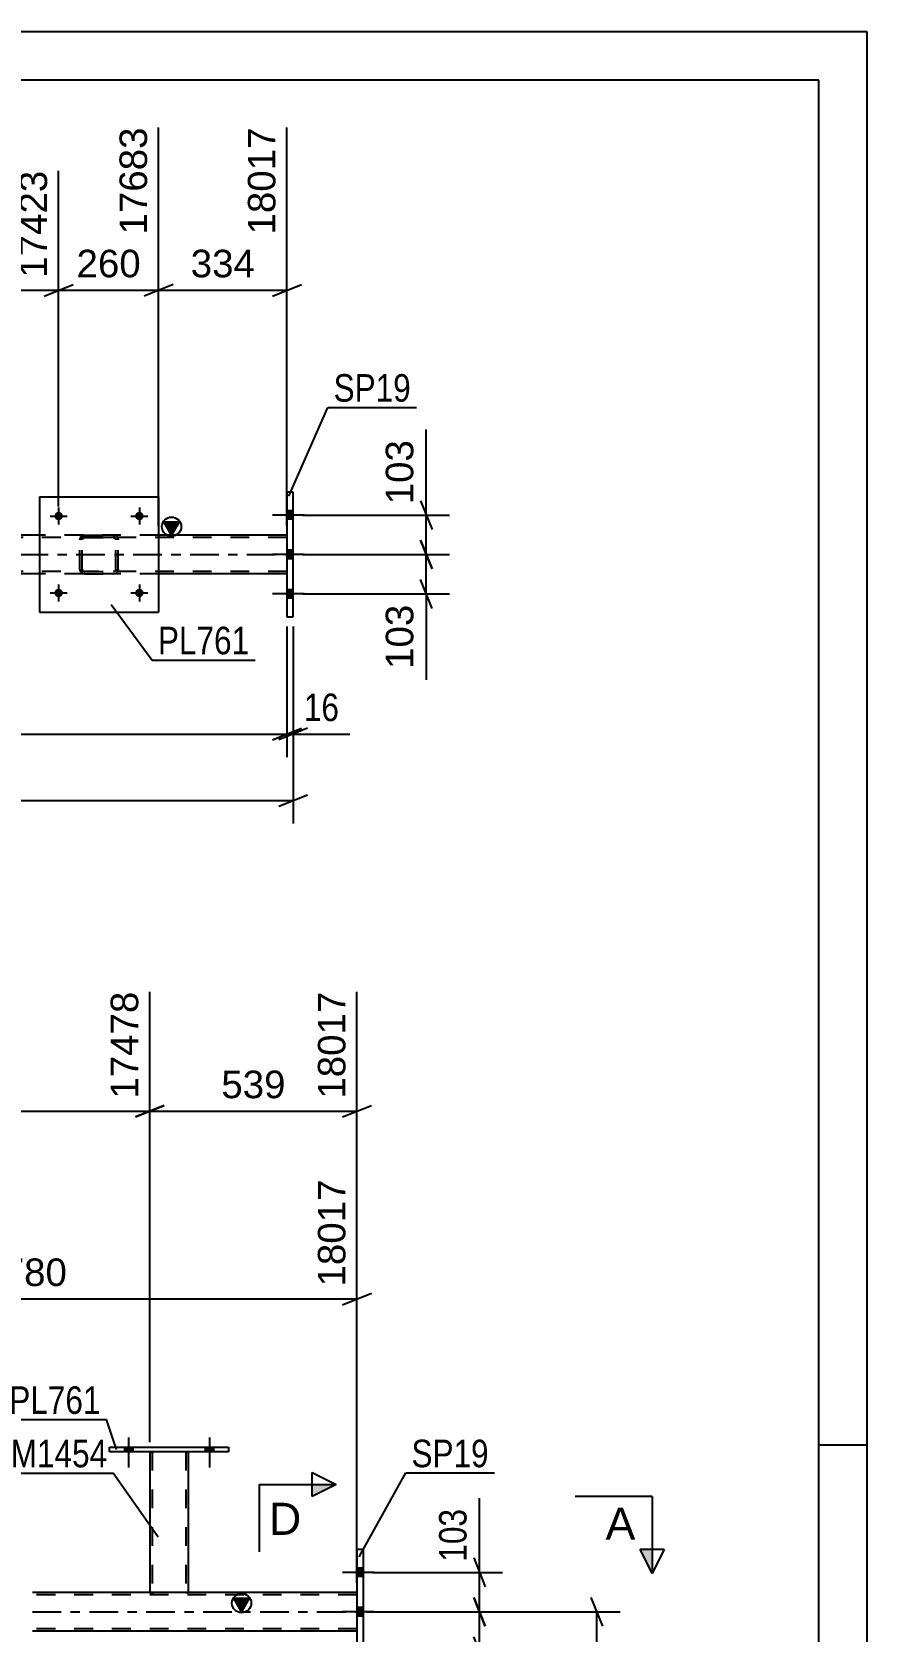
# Model space of a CAD drawing. Header units: millimetres. Extents: x 0 to 841, y 0 to 594.
# Drawn here: x 754.2 to 841, y 427.6 to 594 of the extents above; entities that cross this region are included whole.
import ezdxf

# ---------------------------------------------------------------- set-up
doc = ezdxf.new("R2010")
doc.units = ezdxf.units.MM
doc.linetypes.add('DXK_LINE_DOT2', pattern=[3.9198, 1.9599, -1.9599])
doc.linetypes.add('DXK_LINE_DOT3', pattern=[5.9187, 2.979, -0.9799, 0.9799, -0.9799])
doc.styles.add('Arial', font='ARIAL.TTF', dxfattribs={"height": 0.2})
doc.styles.add('Arial Narrow', font='ARIALN.TTF', dxfattribs={"height": 0.2})

# ---------------------------------------------------------------- blocks, each defined once
blk = doc.blocks.new('Unknown-717034467-1133')
at = {"color": 5, "linetype": 'Continuous'}
for p, q in [((841, 594), (0, 594)), ((841, 0), (841, 594)), ((836, 589), (5, 589)), ((836, 5), (836, 589)), ((841, 447), (836, 447))]:
    blk.add_line(p, q, dxfattribs=at)
blk = doc.blocks.new('Bolt-717034467-5640 - 5637')
at = {"linetype": 'Continuous'}
for points in [[(781.31, 543.3), (781.31, 544.18), (780.67, 544.18), (780.67, 543.3)], [(781.31, 543.3), (781.31, 544.18), (780.67, 544.18), (780.67, 543.3)], [(781.31, 543.3), (781.31, 544.18), (780.67, 544.18), (780.67, 543.3)], [(781.31, 539.2), (781.31, 540.08), (780.67, 540.08), (780.67, 539.2)], [(781.31, 539.2), (781.31, 540.08), (780.67, 540.08), (780.67, 539.2)], [(781.31, 535.1), (781.31, 535.98), (780.67, 535.98), (780.67, 535.1)], [(781.31, 535.1), (781.31, 535.98), (780.67, 535.98), (780.67, 535.1)], [(781.31, 535.1), (781.31, 535.98), (780.67, 535.98), (780.67, 535.1)]]:
    blk.add_hatch(color=1, dxfattribs=at).paths.add_polyline_path(points)
at = {"color": 1, "linetype": 'Continuous'}
for p, q in [((781.31, 544.18), (780.67, 544.18)), ((781.31, 544.18), (780.67, 544.18)), ((781.31, 544.18), (780.67, 544.18)), ((782.47, 543.74), (779.15, 543.74)), ((782.47, 543.74), (779.15, 543.74)), ((782.47, 543.74), (779.15, 543.74)), ((781.31, 543.3), (780.67, 543.3)), ((781.31, 543.3), (780.67, 543.3)), ((781.31, 543.3), (780.67, 543.3)), ((782.47, 539.64), (779.15, 539.64)), ((782.47, 539.64), (779.15, 539.64)), ((781.31, 540.08), (780.67, 540.08)), ((781.31, 540.08), (780.67, 540.08)), ((781.31, 539.2), (780.67, 539.2)), ((781.31, 539.2), (780.67, 539.2)), ((781.31, 535.98), (780.67, 535.98)), ((781.31, 535.98), (780.67, 535.98)), ((781.31, 535.98), (780.67, 535.98)), ((782.47, 535.54), (779.15, 535.54)), ((782.47, 535.54), (779.15, 535.54)), ((782.47, 535.54), (779.15, 535.54)), ((781.31, 535.1), (780.67, 535.1)), ((781.31, 535.1), (780.67, 535.1)), ((781.31, 535.1), (780.67, 535.1))]:
    blk.add_line(p, q, dxfattribs=at)
blk = doc.blocks.new('Part-717034467-5661 - 5637')
at = {"linetype": 'Continuous'}
blk.add_hatch(color=2, dxfattribs=at).paths.add_polyline_path([(768.67, 541.64), (767.87, 543.04), (769.47, 543.04)])
at = {"color": 2, "linetype": 'Continuous'}
for p, q in [((768.67, 541.64), (767.87, 543.04)), ((767.87, 543.04), (769.47, 543.04)), ((769.47, 543.04), (768.67, 541.64)), ((754.92, 541.64), (746.92, 541.64)), ((780.67, 541.64), (767.32, 541.64)), ((754.92, 537.64), (746.92, 537.64)), ((780.67, 537.64), (767.32, 537.64))]:
    blk.add_line(p, q, dxfattribs=at)
at = {"color": 7, "linetype": 'DXK_LINE_DOT2'}
for p, q in [((780.67, 541.4), (746.92, 541.4)), ((767.32, 541.64), (754.92, 541.64)), ((780.67, 541.64), (780.67, 537.64)), ((780.67, 537.88), (746.92, 537.88)), ((767.32, 537.64), (754.92, 537.64))]:
    blk.add_line(p, q, dxfattribs=at)
at = {"color": 7, "linetype": 'DXK_LINE_DOT3'}
blk.add_line((746.92, 539.64), (780.67, 539.64), dxfattribs=at)
at = {"color": 2, "linetype": 'Continuous'}
blk.add_circle((768.67, 542.54), 1, dxfattribs=at)
blk = doc.blocks.new('Part-717034467-5865 - 5637')
at = {"color": 2, "linetype": 'Continuous'}
for p, q in [((781.31, 546.14), (780.67, 546.14)), ((780.67, 546.14), (780.67, 533.14)), ((781.31, 533.14), (781.31, 546.14)), ((780.67, 533.14), (781.31, 533.14))]:
    blk.add_line(p, q, dxfattribs=at)
blk = doc.blocks.new('Part-717034467-5951 - 5637')
at = {"color": 7, "linetype": 'DXK_LINE_DOT2'}
for p, q in [((759.12, 541.16), (759.15, 541.34)), ((759.15, 541.34), (759.12, 541.16)), ((759.12, 538.12), (759.12, 541.16)), ((759.36, 541.16), (759.37, 541.25)), ((759.37, 541.25), (759.36, 541.16)), ((759.36, 538.12), (759.36, 541.16)), ((759.37, 541.25), (759.43, 541.33)), ((759.43, 541.33), (759.37, 541.25)), ((759.41, 541.6), (759.6, 541.64)), ((759.6, 541.64), (759.41, 541.6)), ((759.43, 541.33), (759.5, 541.38)), ((759.5, 541.38), (759.43, 541.33)), ((759.5, 541.38), (759.6, 541.4)), ((759.6, 541.4), (759.5, 541.38)), ((759.6, 541.64), (762.64, 541.64)), ((759.6, 541.64), (759.6, 541.64)), ((759.6, 541.64), (762.64, 541.64)), ((759.6, 541.4), (762.64, 541.4)), ((759.6, 541.4), (759.6, 541.4)), ((762.64, 541.4), (759.6, 541.4)), ((762.64, 541.64), (762.64, 541.64)), ((762.64, 541.64), (762.82, 541.6)), ((762.82, 541.6), (762.64, 541.64)), ((762.64, 541.4), (762.64, 541.4)), ((762.64, 541.4), (762.73, 541.38)), ((762.73, 541.38), (762.64, 541.4)), ((762.73, 541.38), (762.8, 541.33)), ((762.8, 541.33), (762.73, 541.38)), ((762.8, 541.33), (762.86, 541.25)), ((762.86, 541.25), (762.8, 541.33)), ((762.86, 541.25), (762.88, 541.16)), ((762.88, 541.16), (762.86, 541.25)), ((762.88, 538.12), (762.88, 541.16)), ((763.08, 541.34), (763.12, 541.16)), ((763.12, 541.16), (763.08, 541.34)), ((763.12, 538.12), (763.12, 541.16)), ((759.15, 537.93), (759.12, 538.12)), ((759.12, 538.12), (759.15, 537.93)), ((759.37, 538.02), (759.36, 538.12)), ((759.36, 538.12), (759.37, 538.03)), ((759.37, 538.03), (759.43, 537.95)), ((759.43, 537.95), (759.37, 538.02)), ((759.6, 537.64), (759.41, 537.67)), ((759.41, 537.67), (759.6, 537.64)), ((759.5, 537.89), (759.43, 537.95)), ((759.43, 537.95), (759.5, 537.9)), ((759.5, 537.9), (759.6, 537.88)), ((759.6, 537.88), (759.5, 537.89)), ((759.6, 537.88), (762.64, 537.88)), ((759.6, 537.88), (759.6, 537.88)), ((759.6, 537.88), (762.64, 537.88)), ((759.6, 537.64), (762.64, 537.64)), ((759.6, 537.64), (759.6, 537.64)), ((759.6, 537.64), (762.64, 537.64)), ((762.64, 537.88), (762.73, 537.9)), ((762.73, 537.89), (762.64, 537.88)), ((762.64, 537.88), (762.64, 537.88)), ((762.82, 537.67), (762.64, 537.64)), ((762.64, 537.64), (762.82, 537.67)), ((762.64, 537.64), (762.64, 537.64)), ((762.8, 537.95), (762.73, 537.89)), ((762.73, 537.9), (762.8, 537.95)), ((762.8, 537.95), (762.86, 538.03)), ((762.86, 538.02), (762.8, 537.95)), ((762.88, 538.12), (762.86, 538.02)), ((762.86, 538.03), (762.88, 538.12)), ((763.12, 538.12), (763.08, 537.93)), ((763.08, 537.93), (763.12, 538.12))]:
    blk.add_line(p, q, dxfattribs=at)
at = {"color": 7, "linetype": 'DXK_LINE_DOT3'}
blk.add_line((761.12, 539.64), (761.12, 539.64), dxfattribs=at)
at = {"color": 7, "linetype": 'DXK_LINE_DOT2'}
for centre, start, end in [((759.6, 541.16), 112.5, 157.5), ((759.6, 541.16), 112.5, 157.5), ((762.64, 541.16), 22.5, 67.5), ((762.64, 541.16), 22.5, 67.5), ((759.6, 538.12), 202.5, 247.5), ((759.6, 538.12), 202.5, 247.5), ((762.64, 538.12), 292.5, 337.5), ((762.64, 538.12), 292.5, 337.5)]:
    blk.add_arc(centre, 0.48, start, end, dxfattribs=at)
blk = doc.blocks.new('Part-717034467-5956 - 5637')
at = {"color": 2, "linetype": 'Continuous'}
for p, q in [((754.92, 545.64), (754.92, 533.64)), ((754.92, 545.64), (767.32, 545.64)), ((767.32, 545.64), (767.32, 533.64)), ((754.92, 533.64), (767.32, 533.64))]:
    blk.add_line(p, q, dxfattribs=at)
blk = doc.blocks.new('Bolt-717034467-5957 - 5637')
at = {"linetype": 'Continuous'}
for points in [[(757.36, 535.64, -1), (756.48, 535.64, -1)], [(765.76, 535.64, -1), (764.88, 535.64, -1)]]:
    blk.add_hatch(color=1, dxfattribs=at).paths.add_polyline_path(points)
at = {"color": 1, "linetype": 'Continuous'}
for p, q in [((756.92, 536.52), (756.92, 534.76)), ((765.32, 536.52), (765.32, 534.76)), ((756.04, 535.64), (757.8, 535.64)), ((764.44, 535.64), (766.2, 535.64))]:
    blk.add_line(p, q, dxfattribs=at)
blk = doc.blocks.new('Bolt-717034467-5958 - 5637')
at = {"linetype": 'Continuous'}
for points in [[(757.36, 543.64, -1), (756.48, 543.64, -1)], [(765.76, 543.64, -1), (764.88, 543.64, -1)]]:
    blk.add_hatch(color=1, dxfattribs=at).paths.add_polyline_path(points)
at = {"color": 1, "linetype": 'Continuous'}
for p, q in [((756.92, 544.52), (756.92, 542.76)), ((765.32, 544.52), (765.32, 542.76)), ((756.04, 543.64), (757.8, 543.64)), ((764.44, 543.64), (766.2, 543.64))]:
    blk.add_line(p, q, dxfattribs=at)
blk = doc.blocks.new('Bolt-717034467-3808 - 3663')
at = {"linetype": 'Continuous'}
for points in [[(787.95, 434.19), (787.95, 433.31), (788.59, 433.31), (788.59, 434.19)], [(787.95, 434.19), (787.95, 433.31), (788.59, 433.31), (788.59, 434.19)], [(787.95, 434.19), (787.95, 433.31), (788.59, 433.31), (788.59, 434.19)], [(787.95, 430.09), (787.95, 429.21), (788.59, 429.21), (788.59, 430.09)], [(787.95, 430.09), (787.95, 429.21), (788.59, 429.21), (788.59, 430.09)], [(787.95, 425.99), (787.95, 425.11), (788.59, 425.11), (788.59, 425.99)], [(787.95, 425.99), (787.95, 425.11), (788.59, 425.11), (788.59, 425.99)], [(787.95, 425.99), (787.95, 425.11), (788.59, 425.11), (788.59, 425.99)]]:
    blk.add_hatch(color=1, dxfattribs=at).paths.add_polyline_path(points)
at = {"color": 1, "linetype": 'Continuous'}
for p, q in [((788.59, 434.19), (787.95, 434.19)), ((788.59, 434.19), (787.95, 434.19)), ((788.59, 434.19), (787.95, 434.19)), ((789.75, 433.75), (786.43, 433.75)), ((789.75, 433.75), (786.43, 433.75)), ((789.75, 433.75), (786.43, 433.75)), ((788.59, 433.31), (787.95, 433.31)), ((788.59, 433.31), (787.95, 433.31)), ((788.59, 433.31), (787.95, 433.31)), ((789.75, 429.65), (786.43, 429.65)), ((789.75, 429.65), (786.43, 429.65)), ((788.59, 430.09), (787.95, 430.09)), ((788.59, 430.09), (787.95, 430.09)), ((788.59, 429.21), (787.95, 429.21)), ((788.59, 429.21), (787.95, 429.21)), ((788.59, 425.99), (787.95, 425.99)), ((788.59, 425.99), (787.95, 425.99)), ((788.59, 425.99), (787.95, 425.99)), ((789.75, 425.55), (786.43, 425.55)), ((789.75, 425.55), (786.43, 425.55)), ((789.75, 425.55), (786.43, 425.55)), ((788.59, 425.11), (787.95, 425.11)), ((788.59, 425.11), (787.95, 425.11)), ((788.59, 425.11), (787.95, 425.11))]:
    blk.add_line(p, q, dxfattribs=at)
blk = doc.blocks.new('Part-717034467-3950 - 3663')
at = {"color": 2, "linetype": 'Continuous'}
for p, q in [((787.95, 436.15), (787.95, 423.15)), ((787.95, 436.15), (788.59, 436.15)), ((788.59, 436.15), (788.59, 423.15)), ((787.95, 423.15), (788.59, 423.15))]:
    blk.add_line(p, q, dxfattribs=at)
blk = doc.blocks.new('Bolt-717034467-4220 - 3663')
at = {"linetype": 'Continuous'}
for points in [[(763.76, 446.29), (764.64, 446.29), (764.64, 446.77), (763.76, 446.77)], [(772.16, 446.29), (773.04, 446.29), (773.04, 446.77), (772.16, 446.77)]]:
    blk.add_hatch(color=1, dxfattribs=at).paths.add_polyline_path(points)
at = {"color": 1, "linetype": 'Continuous'}
for p, q in [((764.2, 447.77), (764.2, 444.65)), ((772.6, 447.77), (772.6, 444.65)), ((763.76, 446.77), (763.76, 446.29)), ((764.64, 446.77), (764.64, 446.29)), ((772.16, 446.77), (772.16, 446.29)), ((773.04, 446.77), (773.04, 446.29))]:
    blk.add_line(p, q, dxfattribs=at)
blk = doc.blocks.new('Part-717034467-3956 - 3663')
at = {"linetype": 'Continuous'}
blk.add_hatch(color=2, dxfattribs=at).paths.add_polyline_path([(775.95, 429.65), (775.15, 431.05), (776.75, 431.05)])
at = {"color": 2, "linetype": 'Continuous'}
for p, q in [((766.4, 431.65), (754.2, 431.65)), ((787.95, 431.65), (770.4, 431.65)), ((775.95, 429.65), (775.15, 431.05)), ((775.15, 431.05), (776.75, 431.05)), ((776.75, 431.05), (775.95, 429.65)), ((787.95, 427.65), (754.2, 427.65))]:
    blk.add_line(p, q, dxfattribs=at)
at = {"color": 7, "linetype": 'DXK_LINE_DOT2'}
for p, q in [((787.95, 431.65), (754.2, 431.65)), ((787.95, 431.41), (754.2, 431.41)), ((770.4, 431.65), (766.4, 431.65)), ((787.95, 431.65), (787.95, 427.65)), ((787.95, 427.89), (754.2, 427.89))]:
    blk.add_line(p, q, dxfattribs=at)
at = {"color": 7, "linetype": 'DXK_LINE_DOT3'}
blk.add_line((754.2, 429.65), (787.95, 429.65), dxfattribs=at)
at = {"color": 2, "linetype": 'Continuous'}
blk.add_circle((775.95, 430.55), 1, dxfattribs=at)
blk = doc.blocks.new('Part-717034467-4213 - 3663')
at = {"color": 7, "linetype": 'DXK_LINE_DOT2'}
for p, q in [((766.4, 446.3), (766.4, 446.3)), ((766.4, 446.3), (766.4, 446.29)), ((766.4, 446.29), (766.4, 446.3)), ((766.44, 446.3), (766.4, 446.3)), ((766.4, 446.3), (766.44, 446.3)), ((766.54, 446.3), (766.44, 446.3)), ((766.44, 446.3), (766.54, 446.3)), ((766.66, 446.3), (766.54, 446.3)), ((766.54, 446.3), (766.7, 446.3)), ((766.64, 446.3), (766.64, 446.3)), ((766.64, 446.3), (766.64, 431.65)), ((766.66, 446.3), (766.64, 446.3)), ((766.64, 446.3), (766.66, 446.3)), ((770.1, 446.3), (766.66, 446.3)), ((766.71, 446.3), (766.66, 446.3)), ((766.66, 446.3), (766.71, 446.3)), ((770.1, 446.3), (766.7, 446.3)), ((770.01, 446.3), (766.71, 446.3)), ((766.71, 446.3), (766.79, 446.3)), ((770.09, 446.3), (766.79, 446.3)), ((770.09, 446.3), (770.01, 446.3)), ((770.14, 446.3), (770.09, 446.3)), ((770.09, 446.3), (770.14, 446.3)), ((770.1, 446.3), (770.26, 446.3)), ((770.26, 446.3), (770.1, 446.3)), ((770.16, 446.3), (770.14, 446.3)), ((770.14, 446.3), (770.16, 446.3)), ((770.16, 446.3), (770.16, 446.3)), ((770.16, 446.3), (770.16, 431.65)), ((770.26, 446.3), (770.36, 446.3)), ((770.36, 446.3), (770.26, 446.3)), ((770.36, 446.3), (770.4, 446.3)), ((770.4, 446.3), (770.36, 446.3)), ((770.4, 446.3), (770.4, 446.3)), ((770.4, 446.3), (770.4, 446.29)), ((770.4, 446.29), (770.4, 446.3)), ((766.4, 431.65), (766.44, 431.65)), ((766.44, 431.65), (766.54, 431.65)), ((766.54, 431.65), (766.7, 431.65)), ((766.66, 431.65), (766.64, 431.65)), ((766.64, 431.65), (766.66, 431.65)), ((766.71, 431.65), (766.66, 431.65)), ((766.66, 431.65), (766.7, 431.65)), ((770.1, 431.65), (766.7, 431.65)), ((766.7, 431.65), (766.71, 431.65)), ((770.01, 431.65), (766.71, 431.65)), ((766.71, 431.65), (766.79, 431.65)), ((770.14, 431.65), (766.79, 431.65)), ((770.09, 431.65), (770.01, 431.65)), ((770.14, 431.65), (770.09, 431.65)), ((770.1, 431.65), (770.26, 431.65)), ((770.16, 431.65), (770.14, 431.65)), ((770.14, 431.65), (770.16, 431.65)), ((770.26, 431.65), (770.36, 431.65)), ((770.36, 431.65), (770.4, 431.65))]:
    blk.add_line(p, q, dxfattribs=at)
at = {"color": 2, "linetype": 'Continuous'}
for p, q in [((766.4, 446.29), (766.4, 431.65)), ((770.4, 446.29), (770.4, 431.65)), ((766.44, 431.65), (766.4, 431.65)), ((766.54, 431.65), (766.44, 431.65)), ((766.7, 431.65), (766.54, 431.65)), ((770.1, 431.65), (766.7, 431.65)), ((770.26, 431.65), (770.1, 431.65)), ((770.36, 431.65), (770.26, 431.65)), ((770.4, 431.65), (770.36, 431.65))]:
    blk.add_line(p, q, dxfattribs=at)
blk = doc.blocks.new('Part-717034467-4218 - 3663')
at = {"color": 2, "linetype": 'Continuous'}
for p, q in [((762.2, 446.29), (762.2, 446.77)), ((762.2, 446.77), (774.6, 446.77)), ((774.6, 446.29), (762.2, 446.29)), ((774.6, 446.77), (774.6, 446.29))]:
    blk.add_line(p, q, dxfattribs=at)
blk = doc.blocks.new('Bolt-717034467-4219 - 3663')
at = {"linetype": 'Continuous'}
for points in [[(763.76, 446.29), (764.64, 446.29), (764.64, 446.77), (763.76, 446.77)], [(772.16, 446.29), (773.04, 446.29), (773.04, 446.77), (772.16, 446.77)]]:
    blk.add_hatch(color=1, dxfattribs=at).paths.add_polyline_path(points)
at = {"color": 1, "linetype": 'Continuous'}
for p, q in [((764.2, 447.77), (764.2, 444.65)), ((772.6, 447.77), (772.6, 444.65)), ((763.76, 446.77), (763.76, 446.29)), ((764.64, 446.77), (764.64, 446.29)), ((772.16, 446.77), (772.16, 446.29)), ((773.04, 446.77), (773.04, 446.29))]:
    blk.add_line(p, q, dxfattribs=at)
blk = doc.blocks.new('StraightDimension-717034467-9779 - 5637')
at = {"color": 7, "linetype": 'Continuous'}
for p, q in [((780.67, 532.14), (780.67, 518.56)), ((71.5, 520.96), (780.67, 520.96)), ((779.17, 520.36), (782.17, 521.56))]:
    blk.add_line(p, q, dxfattribs=at)
blk = doc.blocks.new('StraightDimension-717034467-20723 - 5637')
at = {"color": 7, "linetype": 'Continuous'}
for p, q in [((738.82, 542.64), (738.82, 584.05)), ((756.92, 544.64), (756.92, 579.55)), ((740.32, 567.73), (737.32, 566.53)), ((755.42, 566.53), (758.42, 567.73)), ((738.82, 567.13), (756.92, 567.13))]:
    blk.add_line(p, q, dxfattribs=at)
at = {"color": 0}
blk.add_wipeout([(751.8, 567.88), (751.8, 572.08), (743.93, 572.08), (743.93, 567.88)], dxfattribs=at)
at = {"color": 3, "style": 'Arial'}
blk.add_text('740', height=2.865, dxfattribs=at).set_placement((744.53, 568.48))
at = {"color": 0, "linetype": 'Continuous'}
blk.add_wipeout([(756.32, 580.15), (752.12, 580.15), (752.12, 567.83), (756.32, 567.83)], dxfattribs=at)
at = {"color": 3, "linetype": 'Continuous', "style": 'Arial'}
blk.add_text('17423', height=2.865, rotation=90.0002, dxfattribs=at).set_placement((755.72, 568.43))
blk = doc.blocks.new('StraightDimension-717034467-20721 - 5637')
at = {"color": 7, "linetype": 'Continuous'}
for p, q in [((767.32, 542.64), (767.32, 584.05)), ((780.67, 542.64), (780.67, 584.05)), ((768.82, 567.73), (765.82, 566.53)), ((779.17, 566.53), (782.17, 567.73)), ((767.32, 567.13), (780.67, 567.13))]:
    blk.add_line(p, q, dxfattribs=at)
at = {"color": 0}
blk.add_wipeout([(777.93, 567.88), (777.93, 572.08), (770.06, 572.08), (770.06, 567.88)], dxfattribs=at)
at = {"color": 3, "style": 'Arial'}
blk.add_text('334', height=2.865, dxfattribs=at).set_placement((770.66, 568.48))
at = {"color": 0, "linetype": 'Continuous'}
blk.add_wipeout([(780.07, 584.65), (775.87, 584.65), (775.87, 572.33), (780.07, 572.33)], dxfattribs=at)
at = {"color": 3, "linetype": 'Continuous', "style": 'Arial'}
blk.add_text('18017', height=2.865, rotation=90.0002, dxfattribs=at).set_placement((779.47, 572.93))
blk = doc.blocks.new('StraightDimension-717034467-6046 - 5637')
at = {"color": 7, "linetype": 'Continuous'}
for p, q in [((781.31, 532.14), (781.31, 511.65)), ((70.86, 514.05), (781.31, 514.05)), ((779.81, 513.45), (782.81, 514.65))]:
    blk.add_line(p, q, dxfattribs=at)
blk = doc.blocks.new('StraightDimension-717034467-6754 - 5637')
at = {"color": 7, "linetype": 'Continuous'}
for p, q in [((794.56, 541.14), (795.76, 538.14)), ((782.31, 539.64), (797.56, 539.64)), ((795.16, 535.54), (795.16, 539.64)), ((795.76, 534.04), (794.56, 537.04)), ((782.31, 535.54), (797.56, 535.54))]:
    blk.add_line(p, q, dxfattribs=at)
at = {"color": 0}
blk.add_wipeout([(794.41, 535.01), (790.21, 535.01), (790.21, 527.14), (794.41, 527.14)], dxfattribs=at)
at = {"color": 7, "linetype": 'Continuous'}
blk.add_line((795.16, 535.54), (795.16, 526.62), dxfattribs=at)
blk.add_line((795.16, 535.54), (795.16, 526.62), dxfattribs=at)
at = {"color": 3, "style": 'Arial'}
blk.add_text('103', height=2.865, rotation=90.0002, dxfattribs=at).set_placement((793.81, 527.74))
blk = doc.blocks.new('StraightDimension-717034467-6764 - 5637')
at = {"color": 7, "linetype": 'Continuous'}
for p, q in [((794.56, 545.24), (795.76, 542.24)), ((782.31, 543.74), (797.56, 543.74)), ((795.16, 539.64), (795.16, 543.74)), ((795.76, 538.14), (794.56, 541.14)), ((782.31, 539.64), (797.56, 539.64))]:
    blk.add_line(p, q, dxfattribs=at)
at = {"color": 0}
blk.add_wipeout([(794.41, 552.13), (790.21, 552.13), (790.21, 544.26), (794.41, 544.26)], dxfattribs=at)
at = {"color": 7, "linetype": 'Continuous'}
blk.add_line((795.16, 543.74), (795.16, 552.66), dxfattribs=at)
blk.add_line((795.16, 543.74), (795.16, 552.66), dxfattribs=at)
at = {"color": 3, "style": 'Arial'}
blk.add_text('103', height=2.865, rotation=90.0002, dxfattribs=at).set_placement((793.81, 544.86))
blk = doc.blocks.new('StraightDimension-717034467-9778 - 5637')
at = {"color": 7, "linetype": 'Continuous'}
for p, q in [((780.67, 532.14), (780.67, 518.56)), ((781.31, 532.14), (781.31, 518.56)), ((779.17, 520.36), (782.17, 521.56)), ((782.81, 521.56), (779.81, 520.36)), ((780.67, 520.96), (781.31, 520.96))]:
    blk.add_line(p, q, dxfattribs=at)
at = {"color": 0}
blk.add_wipeout([(786.69, 521.71), (786.69, 525.91), (781.83, 525.91), (781.83, 521.71)], dxfattribs=at)
at = {"color": 7, "linetype": 'Continuous'}
blk.add_line((781.31, 520.96), (787.21, 520.96), dxfattribs=at)
blk.add_line((781.31, 520.96), (787.21, 520.96), dxfattribs=at)
at = {"color": 3, "style": 'Arial Narrow'}
blk.add_text('16', height=2.863, dxfattribs=at).set_placement((782.43, 522.31))
blk = doc.blocks.new('StraightDimension-717034467-20722 - 5637')
at = {"color": 7, "linetype": 'Continuous'}
for p, q in [((767.32, 542.64), (767.32, 584.05)), ((756.92, 544.64), (756.92, 579.55)), ((755.42, 566.53), (758.42, 567.73)), ((768.82, 567.73), (765.82, 566.53)), ((756.92, 567.13), (767.32, 567.13))]:
    blk.add_line(p, q, dxfattribs=at)
at = {"color": 0}
blk.add_wipeout([(766.05, 567.88), (766.05, 572.08), (758.18, 572.08), (758.18, 567.88)], dxfattribs=at)
at = {"color": 3, "style": 'Arial'}
blk.add_text('260', height=2.865, dxfattribs=at).set_placement((758.78, 568.48))
at = {"color": 0, "linetype": 'Continuous'}
blk.add_wipeout([(766.72, 584.65), (762.52, 584.65), (762.52, 572.33), (766.72, 572.33)], dxfattribs=at)
at = {"color": 3, "linetype": 'Continuous', "style": 'Arial'}
blk.add_text('17683', height=2.865, rotation=90.0002, dxfattribs=at).set_placement((766.12, 572.93))
blk = doc.blocks.new('StraightDimension-717034467-5218 - 3663')
at = {"color": 7, "linetype": 'Continuous'}
for p, q in [((813.51, 428.15), (812.31, 431.15)), ((788.95, 429.65), (815.31, 429.65)), ((812.91, 303.79), (812.91, 429.65)), ((812.31, 305.29), (813.51, 302.29)), ((745.3, 303.79), (815.31, 303.79))]:
    blk.add_line(p, q, dxfattribs=at)
at = {"color": 0}
blk.add_wipeout([(812.16, 370.98), (807.96, 370.98), (807.96, 362.46), (812.16, 362.46)], dxfattribs=at)
at = {"color": 3, "style": 'Arial Narrow'}
blk.add_text('3147', height=2.863, rotation=90.0002, dxfattribs=at).set_placement((811.56, 363.06))
blk = doc.blocks.new('StraightDimension-717034467-4917 - 3663')
at = {"color": 7, "linetype": 'Continuous'}
for p, q in [((718.7, 428.65), (718.7, 474.61)), ((787.95, 432.65), (787.95, 474.61)), ((720.2, 462.79), (717.2, 461.59)), ((786.45, 461.59), (789.45, 462.79)), ((718.7, 462.19), (787.95, 462.19))]:
    blk.add_line(p, q, dxfattribs=at)
at = {"color": 0, "linetype": 'Continuous'}
blk.add_wipeout([(787.35, 475.21), (783.15, 475.21), (783.15, 462.89), (787.35, 462.89)], dxfattribs=at)
at = {"color": 0}
blk.add_wipeout([(758.37, 462.94), (758.37, 467.14), (748.28, 467.14), (748.28, 462.94)], dxfattribs=at)
at = {"color": 3, "linetype": 'Continuous', "style": 'Arial'}
blk.add_text('18017', height=2.865, rotation=90.0002, dxfattribs=at).set_placement((786.75, 463.49))
at = {"color": 3, "style": 'Arial'}
blk.add_text('1780', height=2.865, dxfattribs=at).set_placement((748.88, 463.54))
blk = doc.blocks.new('StraightDimension-717034467-14119 - 3663')
at = {"color": 7, "linetype": 'Continuous'}
for p, q in [((728.33, 447.3), (728.33, 494.15)), ((766.4, 447.29), (766.4, 494.15)), ((729.83, 482.33), (726.83, 481.13)), ((728.33, 481.73), (766.4, 481.73)), ((764.9, 481.13), (767.9, 482.33))]:
    blk.add_line(p, q, dxfattribs=at)
at = {"color": 0, "linetype": 'Continuous'}
blk.add_wipeout([(765.8, 494.75), (761.6, 494.75), (761.6, 482.43), (765.8, 482.43)], dxfattribs=at)
at = {"color": 0}
blk.add_wipeout([(752.41, 482.48), (752.41, 486.68), (742.32, 486.68), (742.32, 482.48)], dxfattribs=at)
at = {"color": 3, "linetype": 'Continuous', "style": 'Arial'}
blk.add_text('17478', height=2.865, rotation=90.0002, dxfattribs=at).set_placement((765.2, 483.03))
at = {"color": 3, "style": 'Arial'}
blk.add_text('1000', height=2.865, dxfattribs=at).set_placement((742.92, 483.08))
blk = doc.blocks.new('StraightDimension-717034467-5199 - 3663')
at = {"color": 7, "linetype": 'Continuous'}
for p, q in [((800.1, 431.15), (801.3, 428.15)), ((788.95, 429.65), (803.1, 429.65)), ((800.7, 425.55), (800.7, 429.65)), ((801.3, 424.05), (800.1, 427.05)), ((789.59, 425.55), (803.1, 425.55))]:
    blk.add_line(p, q, dxfattribs=at)
at = {"color": 0}
blk.add_wipeout([(799.95, 425.02), (795.75, 425.02), (795.75, 418.34), (799.95, 418.34)], dxfattribs=at)
at = {"color": 7, "linetype": 'Continuous'}
blk.add_line((800.7, 425.55), (800.7, 417.81), dxfattribs=at)
blk.add_line((800.7, 425.55), (800.7, 417.81), dxfattribs=at)
at = {"color": 3, "style": 'Arial Narrow'}
blk.add_text('103', height=2.863, rotation=90.0002, dxfattribs=at).set_placement((799.35, 418.94))
blk = doc.blocks.new('StraightDimension-717034467-5208 - 3663')
at = {"color": 7, "linetype": 'Continuous'}
for p, q in [((800.1, 435.25), (801.3, 432.25)), ((789.59, 433.75), (803.1, 433.75)), ((800.7, 429.65), (800.7, 433.75)), ((801.3, 428.15), (800.1, 431.15)), ((788.95, 429.65), (803.1, 429.65))]:
    blk.add_line(p, q, dxfattribs=at)
at = {"color": 0}
blk.add_wipeout([(799.95, 440.96), (795.75, 440.96), (795.75, 434.27), (799.95, 434.27)], dxfattribs=at)
at = {"color": 7, "linetype": 'Continuous'}
blk.add_line((800.7, 433.75), (800.7, 441.48), dxfattribs=at)
blk.add_line((800.7, 433.75), (800.7, 441.48), dxfattribs=at)
at = {"color": 3, "style": 'Arial Narrow'}
blk.add_text('103', height=2.863, rotation=90.0002, dxfattribs=at).set_placement((799.35, 434.87))
blk = doc.blocks.new('StraightDimension-717034467-14118 - 3663')
at = {"color": 7, "linetype": 'Continuous'}
for p, q in [((766.4, 447.29), (766.4, 494.15)), ((787.95, 432.65), (787.95, 494.15)), ((767.9, 482.33), (764.9, 481.13)), ((766.4, 481.73), (787.95, 481.73)), ((786.45, 481.13), (789.45, 482.33))]:
    blk.add_line(p, q, dxfattribs=at)
at = {"color": 0, "linetype": 'Continuous'}
blk.add_wipeout([(787.35, 494.75), (783.15, 494.75), (783.15, 482.43), (787.35, 482.43)], dxfattribs=at)
at = {"color": 0}
blk.add_wipeout([(781.11, 482.48), (781.11, 486.68), (773.24, 486.68), (773.24, 482.48)], dxfattribs=at)
at = {"color": 3, "linetype": 'Continuous', "style": 'Arial'}
blk.add_text('18017', height=2.865, rotation=90.0002, dxfattribs=at).set_placement((786.75, 483.03))
at = {"color": 3, "style": 'Arial'}
blk.add_text('539', height=2.865, dxfattribs=at).set_placement((773.84, 483.08))
blk = doc.blocks.new('Mark-717034467-5952 - 5637')
at = {"color": 0}
blk.add_wipeout([(776.75, 529.26), (776.75, 532.26), (767.25, 532.26), (767.25, 529.26)], dxfattribs=at)
blk.add_wipeout([(776.75, 529.26), (776.75, 532.26), (767.25, 532.26), (767.25, 529.26)], dxfattribs=at)
at = {"color": 30, "linetype": 'Continuous'}
for p, q in [((762.37, 534.43), (766.65, 528.66)), ((766.65, 528.66), (777.35, 528.66))]:
    blk.add_line(p, q, dxfattribs=at)
at = {"color": 3, "style": 'Arial Narrow'}
blk.add_text('PL761', height=2.863, dxfattribs=at).set_placement((767.25, 529.26))
blk = doc.blocks.new('Mark-717034467-5861 - 5637')
at = {"color": 0}
blk.add_wipeout([(793.56, 555.54), (793.56, 558.54), (785.52, 558.54), (785.52, 555.54)], dxfattribs=at)
blk.add_wipeout([(793.56, 555.54), (793.56, 558.54), (785.52, 558.54), (785.52, 555.54)], dxfattribs=at)
at = {"color": 30, "linetype": 'Continuous'}
for p, q in [((780.87, 545.71), (784.92, 554.94)), ((784.92, 554.94), (794.16, 554.94))]:
    blk.add_line(p, q, dxfattribs=at)
at = {"color": 3, "style": 'Arial Narrow'}
blk.add_text('SP19', height=2.863, dxfattribs=at).set_placement((785.52, 555.54))
blk = doc.blocks.new('SectionMark-717034467-5532 - 3663')
at = {"linetype": 'Continuous'}
for points in [[(783.29, 441.65), (783.29, 442.9), (785.79, 442.9)], [(783.29, 417.91), (783.29, 419.16), (785.79, 417.91)]]:
    blk.add_hatch(color=6, dxfattribs=at).paths.add_polyline_path(points)
at = {"color": 6, "linetype": 'Continuous'}
for p, q in [((777.79, 442.9), (777.79, 435.9)), ((777.79, 442.9), (785.79, 442.9)), ((783.29, 441.65), (783.29, 444.15)), ((783.29, 444.15), (785.79, 442.9)), ((785.79, 442.9), (783.29, 441.65)), ((777.79, 417.91), (777.79, 424.91)), ((777.79, 417.91), (785.79, 417.91)), ((785.79, 417.91), (783.29, 419.16)), ((783.29, 419.16), (783.29, 416.66)), ((785.79, 417.91), (783.29, 416.66))]:
    blk.add_line(p, q, dxfattribs=at)
at = {"color": 0, "linetype": 'Continuous'}
for points in [[(782.16, 437.65), (782.16, 441.15), (778.79, 441.15), (778.79, 437.65)], [(782.16, 419.66), (782.16, 423.16), (778.79, 423.16), (778.79, 419.66)]]:
    blk.add_wipeout(points, dxfattribs=at)
at = {"color": 3, "linetype": 'Continuous', "style": 'Arial'}
for p in [(778.79, 437.65), (778.79, 419.66)]:
    blk.add_text('D', height=3.34, dxfattribs=at).set_placement(p)
blk = doc.blocks.new('Mark-717034467-3946 - 3663')
at = {"color": 0}
blk.add_wipeout([(801.66, 444.69), (801.66, 447.69), (793.62, 447.69), (793.62, 444.69)], dxfattribs=at)
blk.add_wipeout([(801.66, 444.69), (801.66, 447.69), (793.62, 447.69), (793.62, 444.69)], dxfattribs=at)
at = {"color": 30, "linetype": 'Continuous'}
for p, q in [((788.17, 435.38), (793.02, 444.09)), ((793.02, 444.09), (802.26, 444.09))]:
    blk.add_line(p, q, dxfattribs=at)
at = {"color": 3, "style": 'Arial Narrow'}
blk.add_text('SP19', height=2.863, dxfattribs=at).set_placement((793.62, 444.69))
blk = doc.blocks.new('Mark-717034467-4209 - 3663')
at = {"color": 0}
blk.add_wipeout([(761.99, 444.68), (761.99, 447.68), (751.94, 447.68), (751.94, 444.68)], dxfattribs=at)
blk.add_wipeout([(761.99, 444.68), (761.99, 447.68), (751.94, 447.68), (751.94, 444.68)], dxfattribs=at)
at = {"color": 30, "linetype": 'Continuous'}
for p in [(751.34, 444.08), (767.26, 437.43)]:
    blk.add_line(p, (762.59, 444.08), dxfattribs=at)
at = {"color": 3, "style": 'Arial Narrow'}
blk.add_text('M1454', height=2.863, dxfattribs=at).set_placement((751.94, 444.68))
blk = doc.blocks.new('Mark-717034467-4214 - 3663')
at = {"color": 0}
blk.add_wipeout([(761.29, 450.24), (761.29, 453.24), (751.79, 453.24), (751.79, 450.24)], dxfattribs=at)
blk.add_wipeout([(761.29, 450.24), (761.29, 453.24), (751.79, 453.24), (751.79, 450.24)], dxfattribs=at)
at = {"color": 30, "linetype": 'Continuous'}
for p in [(751.19, 449.64), (762.95, 446.54)]:
    blk.add_line(p, (761.89, 449.64), dxfattribs=at)
at = {"color": 3, "style": 'Arial Narrow'}
blk.add_text('PL761', height=2.863, dxfattribs=at).set_placement((751.79, 450.24))
blk = doc.blocks.new('SectionMark-717034467-5522 - 3663')
at = {"linetype": 'Continuous'}
blk.add_hatch(color=6, dxfattribs=at).paths.add_polyline_path([(817.41, 436.15), (818.66, 436.15), (818.66, 433.65)])
at = {"color": 6, "linetype": 'Continuous'}
for p, q in [((818.66, 441.65), (810.66, 441.65)), ((818.66, 441.65), (818.66, 433.65)), ((817.41, 436.15), (819.91, 436.15)), ((818.66, 433.65), (817.41, 436.15)), ((819.91, 436.15), (818.66, 433.65))]:
    blk.add_line(p, q, dxfattribs=at)
at = {"color": 0, "linetype": 'Continuous'}
blk.add_wipeout([(816.91, 437.15), (816.91, 440.65), (813.8, 440.65), (813.8, 437.15)], dxfattribs=at)
at = {"color": 3, "linetype": 'Continuous', "style": 'Arial'}
blk.add_text('A', height=3.34, dxfattribs=at).set_placement((813.8, 437.15))

msp = doc.modelspace()

# ---------------------------------------------------------------- block references
for name in ['Unknown-717034467-1133', 'Part-717034467-5956 - 5637', 'Part-717034467-5865 - 5637', 'Bolt-717034467-5958 - 5637', 'Bolt-717034467-5640 - 5637', 'Part-717034467-5661 - 5637', 'Part-717034467-5951 - 5637', 'Bolt-717034467-5957 - 5637', 'Bolt-717034467-4220 - 3663', 'Bolt-717034467-4219 - 3663', 'Part-717034467-4218 - 3663', 'Part-717034467-4213 - 3663', 'Part-717034467-3950 - 3663', 'Bolt-717034467-3808 - 3663', 'Part-717034467-3956 - 3663']:
    msp.add_blockref(name, (0, 0))

# ---------------------------------------------------------------- next in the draw order: block references
for name in ['StraightDimension-717034467-20723 - 5637', 'StraightDimension-717034467-20721 - 5637', 'StraightDimension-717034467-9779 - 5637', 'StraightDimension-717034467-5218 - 3663']:
    msp.add_blockref(name, (0, 0))

# ---------------------------------------------------------------- next in the draw order: block references
for name in ['StraightDimension-717034467-20722 - 5637', 'StraightDimension-717034467-6046 - 5637', 'StraightDimension-717034467-4917 - 3663']:
    msp.add_blockref(name, (0, 0))

# ---------------------------------------------------------------- next in the draw order: block references
for name in ['StraightDimension-717034467-6754 - 5637', 'Mark-717034467-5952 - 5637', 'StraightDimension-717034467-14119 - 3663', 'StraightDimension-717034467-5199 - 3663']:
    msp.add_blockref(name, (0, 0))

# ---------------------------------------------------------------- next in the draw order: block references
for name in ['StraightDimension-717034467-6764 - 5637', 'StraightDimension-717034467-9778 - 5637', 'StraightDimension-717034467-5208 - 3663']:
    msp.add_blockref(name, (0, 0))

# ---------------------------------------------------------------- next in the draw order: block references
for name in ['Mark-717034467-5861 - 5637', 'StraightDimension-717034467-14118 - 3663']:
    msp.add_blockref(name, (0, 0))

# ---------------------------------------------------------------- next in the draw order: block references
for name in ['Mark-717034467-4209 - 3663', 'Mark-717034467-3946 - 3663', 'SectionMark-717034467-5532 - 3663']:
    msp.add_blockref(name, (0, 0))

# ---------------------------------------------------------------- next in the draw order: block references
for name in ['Mark-717034467-4214 - 3663', 'SectionMark-717034467-5522 - 3663']:
    msp.add_blockref(name, (0, 0))

doc.saveas('drawing.dxf')
